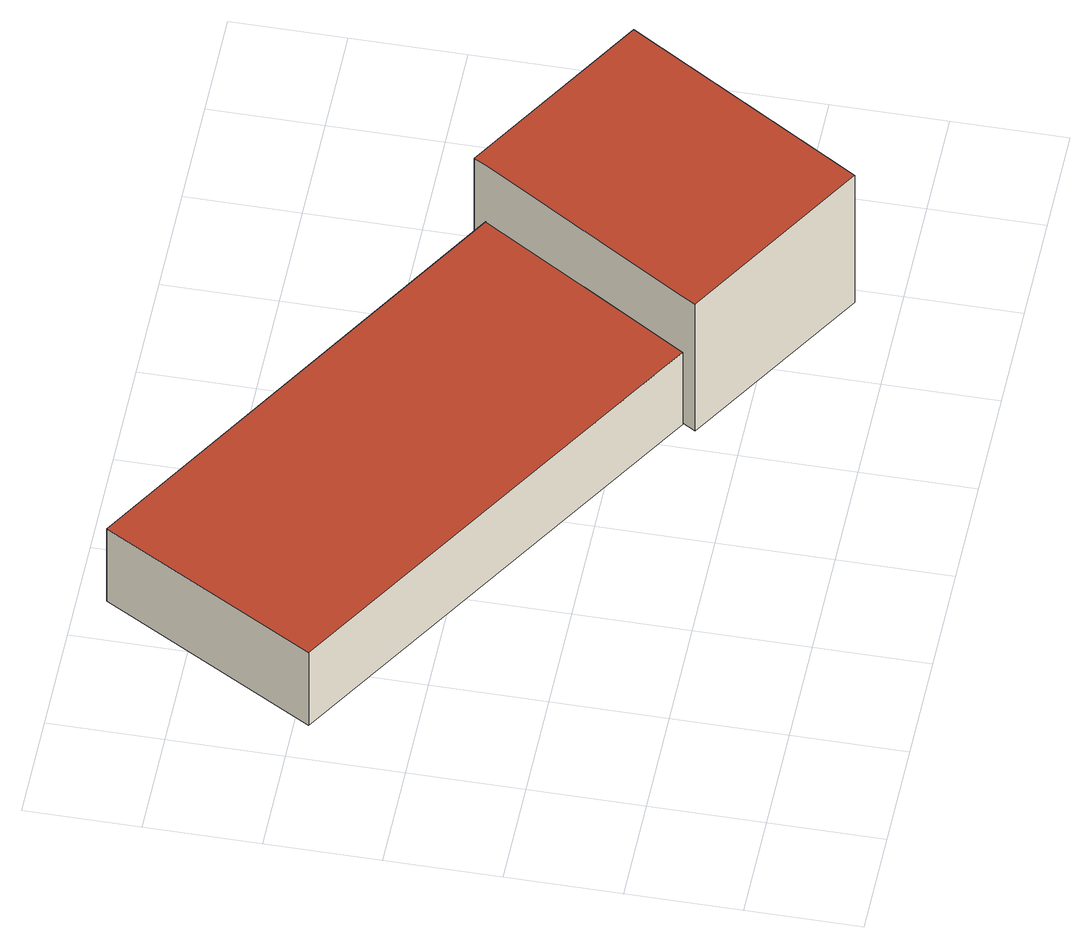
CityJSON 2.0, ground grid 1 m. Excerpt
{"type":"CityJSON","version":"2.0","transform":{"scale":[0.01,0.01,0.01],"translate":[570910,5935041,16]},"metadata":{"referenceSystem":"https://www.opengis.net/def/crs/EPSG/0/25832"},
"CityObjects":{
"building1":{"type":"Building","attributes":{"Grundfläche 2D":"9.934864","Grundhöhe NN":"16.276"},"geometry":[{"type":"Solid","lod":"3","boundaries":[[[[0,1,2,3]],[[4,5,3,2]],[[5,6,0,3]],[[6,7,1,0]],[[7,4,2,1]],[[7,6,5,4]]]],"semantics":{"surfaces":[{"type":"RoofSurface"},{"type":"WallSurface"},{"type":"GroundSurface"}],"values":[[0,1,1,1,1,2]]}}]},
"building2":{"type":"Building","attributes":{"Grundfläche 2D":"4.731360","Grundhöhe NN":"16.299"},"geometry":[{"type":"Solid","lod":"3","boundaries":[[[[8,9,10,11,12,13]],[[14,15,11,10]],[[15,16,17,18,8,13,12,11]],[[18,19,9,8]],[[19,14,10,9]],[[17,16,15,14,19,18]]]],"semantics":{"surfaces":[{"type":"RoofSurface"},{"type":"WallSurface"},{"type":"GroundSurface"}],"values":[[0,1,1,1,1,2]]}}]}
},
"vertices":[
[38,388,114],[426,151,114],[540,336,114],[144,576,114],[540,336,28],[144,576,28],[38,388,28],[426,151,28],
[419,139,181],[585,38,181],[712,246,181],[546,347,181],[540,336,181],[426,151,181],[712,246,30],[546,347,30],[540,336,30],[426,151,30],[419,139,30],[585,38,30]
]}
